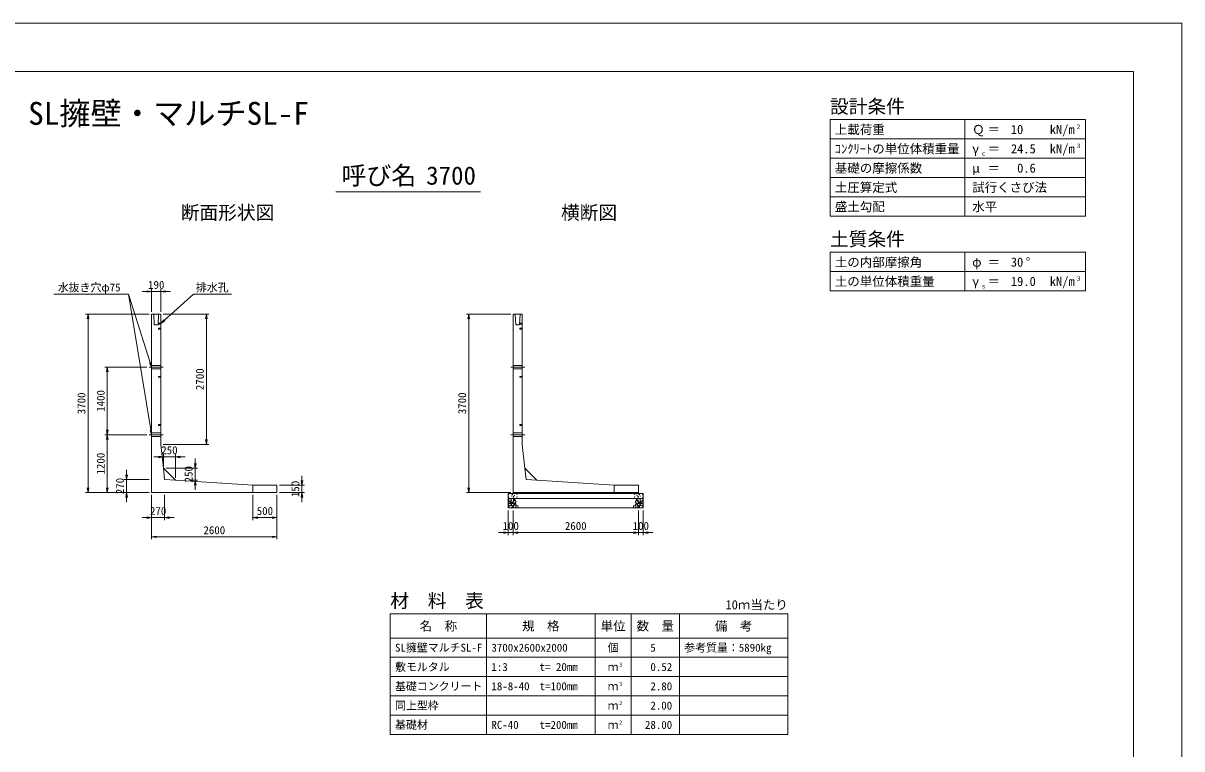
# Model space of a CAD drawing. Units: millimetres at full size, sheet at 1:50. Extents: x 70280 to 112330, y -109759 to -80059.
# Drawn here: x 88289 to 112330, y -95106 to -80059 of the extents above; entities that cross this region are included whole.
import ezdxf
from ezdxf.enums import TextEntityAlignment as Align

# ---------------------------------------------------------------- set-up
doc = ezdxf.new("R2010")
doc.units = ezdxf.units.MM
doc.header["$LTSCALE"] = 50
doc.linetypes.add('CHAIN', pattern=[18.5, 12, -1.5, 3.5, -1.5])
doc.linetypes.add('DASHED_SPACED', pattern=[12, 6, -6])
for name, color, linetype, lineweight in [('D-BMK', 2, 'CHAIN', 13), ('D-DCR-HCHn', 4, 'Continuous', 9), ('D-MTR-FRAM', 7, 'Continuous', 13), ('D-MTR-LINE', 7, 'Continuous', 13), ('D-STR-DIM', 7, 'Continuous', 9), ('D-STR-STRn', 1, 'Continuous', 13), ('D-STR-TXT', 7, 'Continuous', 9), ('D-TTL', 2, 'Continuous', 13), ('D-TTL-FRAM', 2, 'Continuous', 13), ('D-TTL-LINE', 7, 'Continuous', 18), ('D-TTL-TXT', 7, 'Continuous', 13)]:
    doc.layers.add(name, color=color, linetype=linetype, lineweight=lineweight)
doc.layers.add('D-MTR', color=7, linetype='Continuous')
doc.layers.add('D-MTR-TXT', color=7, linetype='Continuous')
doc.styles.add('ＭＳ ゴシック', font='')
doc.styles.get('ＭＳ ゴシック').set_extended_font_data('MS Gothic')

# ---------------------------------------------------------------- blocks, each defined once
blk = doc.blocks.new('open_arrow')
at = {"color": 0, "linetype": 'Continuous', "lineweight": -2}
blk.add_lwpolyline([(7.5, 1.25), (0, 0), (7.5, -1.25)], dxfattribs=at)

msp = doc.modelspace()

# ---------------------------------------------------------------- linework, layer by layer
at = {"layer": 'D-BMK'}
for p, q in [((90905.11, -87192.06), (91195.11, -87192.06)), ((98405.11, -87192.06), (98695.11, -87192.06)), ((90905.11, -88592.06), (91195.11, -88592.06)), ((98405.11, -88592.06), (98695.11, -88592.06))]:
    msp.add_line(p, q, dxfattribs=at)
at = {"layer": 'D-DCR-HCHn'}
for points in [[(98362.39, -89978.25), (98355.46, -89999.06), (98364.7, -90012.92), (98387.82, -90015.24), (98403.6, -90008.46), (98397.06, -89992.12), (98401.69, -89982.88), (98392.44, -89973.63), (98378.57, -89969.01)], [(98406.27, -90055.05), (98423.39, -90029.37), (98421.25, -90022.95), (98397.7, -90016.53), (98376.3, -90018.67), (98361.32, -90031.51), (98359.18, -90046.49), (98361.32, -90061.47), (98378.44, -90065.75)], [(98414.83, -90108.56), (98429.81, -90102.14), (98434.09, -90080.73), (98425.53, -90065.75), (98410.55, -90061.47), (98391.28, -90063.61), (98369.88, -90072.17), (98359.18, -90085.02), (98359.18, -90100), (98365.6, -90108.56), (98391.28, -90106.42)], [(98406.31, -89920.47), (98385.51, -89915.84), (98367.01, -89925.09), (98364.7, -89945.89), (98369.32, -89962.07), (98392.44, -89969.01), (98408.62, -89969.01), (98415.55, -89957.45), (98415.55, -89932.02)], [(98424.8, -89918.16), (98417.87, -89938.96), (98420.18, -89962.07), (98404, -89987.5), (98424.8, -89999.06), (98447.91, -89987.5), (98461.78, -89969.01), (98466.41, -89938.96), (98461.78, -89922.78), (98447.91, -89915.84)], [(98429.42, -89999.06), (98417.87, -90008.3), (98422.49, -90015.24), (98438.67, -90015.24), (98445.6, -90012.92), (98450.23, -90003.68), (98443.29, -89996.74)], [(98466.19, -90055.05), (98476.89, -90029.37), (98468.33, -90018.67), (98442.65, -90018.67), (98431.95, -90022.95), (98421.25, -90037.93), (98421.25, -90050.77), (98431.95, -90067.89), (98444.79, -90070.03)], [(98461.91, -90102.14), (98461.91, -90076.45), (98451.21, -90070.03), (98440.51, -90076.45), (98438.37, -90091.44), (98440.51, -90104.28), (98455.49, -90108.56)], [(98464.09, -89973.63), (98452.54, -90001.37), (98461.78, -90012.92), (98489.52, -90012.92), (98501.08, -90008.3), (98512.64, -89992.12), (98512.64, -89978.25), (98501.08, -89959.76), (98487.21, -89957.45)], [(98502.58, -90106.42), (98509, -90087.16), (98506.86, -90065.75), (98521.84, -90042.21), (98502.58, -90031.51), (98481.17, -90042.21), (98468.33, -90059.33), (98464.05, -90087.16), (98468.33, -90102.14), (98481.17, -90108.56)], [(98468.72, -89922.78), (98468.72, -89950.52), (98480.27, -89957.45), (98491.83, -89950.52), (98494.14, -89934.34), (98491.83, -89920.47), (98475.65, -89915.84)], [(98498.3, -90031.51), (98509, -90022.95), (98504.72, -90016.53), (98489.73, -90016.53), (98483.31, -90018.67), (98479.03, -90027.23), (98485.45, -90033.65)], [(98519.7, -90104.28), (98538.96, -90108.56), (98556.08, -90100), (98558.22, -90080.73), (98553.94, -90065.75), (98532.54, -90059.33), (98517.56, -90059.33), (98511.14, -90070.03), (98511.14, -90093.58)], [(100990.52, -90104.28), (100971.26, -90108.56), (100954.14, -90100), (100952, -90080.73), (100956.28, -90065.75), (100977.68, -90059.33), (100992.66, -90059.33), (100999.08, -90070.03), (100999.08, -90093.58)], [(101007.64, -90106.42), (101001.22, -90087.16), (101003.36, -90065.75), (100988.38, -90042.21), (101007.64, -90031.51), (101029.05, -90042.21), (101041.89, -90059.33), (101046.17, -90087.16), (101041.89, -90102.14), (101029.05, -90108.56)], [(101046.13, -89973.63), (101057.68, -90001.37), (101048.44, -90012.92), (101020.7, -90012.92), (101009.14, -90008.3), (100997.58, -89992.12), (100997.58, -89978.25), (101009.14, -89959.76), (101023.01, -89957.45)], [(101011.92, -90031.51), (101001.22, -90022.95), (101005.5, -90016.53), (101020.49, -90016.53), (101026.91, -90018.67), (101031.19, -90027.23), (101024.77, -90033.65)], [(101041.5, -89922.78), (101041.5, -89950.52), (101029.95, -89957.45), (101018.39, -89950.52), (101016.08, -89934.34), (101018.39, -89920.47), (101034.57, -89915.84)], [(101044.03, -90055.05), (101033.33, -90029.37), (101041.89, -90018.67), (101067.57, -90018.67), (101078.27, -90022.95), (101088.97, -90037.93), (101088.97, -90050.77), (101078.27, -90067.89), (101065.43, -90070.03)], [(101085.42, -89918.16), (101092.35, -89938.96), (101090.04, -89962.07), (101106.22, -89987.5), (101085.42, -89999.06), (101062.31, -89987.5), (101048.44, -89969.01), (101043.81, -89938.96), (101048.44, -89922.78), (101062.31, -89915.84)], [(101048.31, -90102.14), (101048.31, -90076.45), (101059.01, -90070.03), (101069.71, -90076.45), (101071.85, -90091.44), (101069.71, -90104.28), (101054.73, -90108.56)], [(101080.8, -89999.06), (101092.35, -90008.3), (101087.73, -90015.24), (101071.55, -90015.24), (101064.62, -90012.92), (101059.99, -90003.68), (101066.93, -89996.74)], [(101095.39, -90108.56), (101080.41, -90102.14), (101076.13, -90080.73), (101084.69, -90065.75), (101099.67, -90061.47), (101118.94, -90063.61), (101140.34, -90072.17), (101151.04, -90085.02), (101151.04, -90100), (101144.62, -90108.56), (101118.94, -90106.42)], [(101103.95, -90055.05), (101086.83, -90029.37), (101088.97, -90022.95), (101112.52, -90016.53), (101133.92, -90018.67), (101148.9, -90031.51), (101151.04, -90046.49), (101148.9, -90061.47), (101131.78, -90065.75)], [(101103.91, -89920.47), (101124.71, -89915.84), (101143.21, -89925.09), (101145.52, -89945.89), (101140.9, -89962.07), (101117.78, -89969.01), (101101.6, -89969.01), (101094.67, -89957.45), (101094.67, -89932.02)], [(101147.83, -89978.25), (101154.76, -89999.06), (101145.52, -90012.92), (101122.4, -90015.24), (101106.62, -90008.46), (101113.16, -89992.12), (101108.53, -89982.88), (101117.78, -89973.63), (101131.65, -89969.01)]]:
    msp.add_lwpolyline(points, close=True, dxfattribs=at)
for centre, radius in [((98365.84, -89834.63), 3), ((98366.98, -89888.14), 3), ((98417.4, -89866.3), 3), ((98438.45, -89834.63), 7.5), ((98461.77, -89882.09), 7.5), ((98482.82, -89850.42), 3), ((98533.24, -89828.58), 3), ((98534.38, -89882.09), 3), ((100975.84, -89882.09), 3), ((100976.98, -89828.58), 3), ((101027.4, -89850.42), 3), ((101048.45, -89882.09), 7.5), ((101071.77, -89834.63), 7.5), ((101092.82, -89866.3), 3), ((101143.24, -89888.14), 3), ((101144.38, -89834.63), 3)]:
    msp.add_circle(centre, radius, dxfattribs=at)
at = {"layer": 'D-MTR-FRAM'}
for p, q in [((95905.11, -92308.73), (104155.11, -92308.73)), ((95905.11, -92308.73), (95905.11, -94808.73)), ((104155.11, -92308.73), (104155.11, -94808.73)), ((95905.11, -94808.73), (104155.11, -94808.73))]:
    msp.add_line(p, q, dxfattribs=at)
at = {"layer": 'D-MTR-LINE'}
for p, q in [((97905.11, -92308.73), (97905.11, -94808.73)), ((100155.11, -92308.73), (100155.11, -94808.73)), ((100905.11, -92308.73), (100905.11, -94808.73)), ((101905.11, -92308.73), (101905.11, -94808.73)), ((95905.11, -92808.73), (104155.11, -92808.73)), ((95905.11, -93208.73), (104155.11, -93208.73)), ((95905.11, -93608.73), (104155.11, -93608.73)), ((95905.11, -94008.73), (104155.11, -94008.73)), ((95905.11, -94408.73), (104155.11, -94408.73))]:
    msp.add_line(p, q, dxfattribs=at)
at = {"layer": 'D-STR-DIM'}
for p, q in [((90955.11, -86042.06), (90955.11, -85572.06)), ((91145.11, -86042.06), (91145.11, -85572.06)), ((90755.11, -85622.06), (91345.11, -85622.06)), ((90905.11, -86092.06), (89585.11, -86092.06)), ((89635.11, -89792.06), (89635.11, -86092.06)), ((91195.11, -86092.06), (92141.58, -86092.06)), ((92091.58, -88792.06), (92091.58, -86092.06)), ((98405.11, -86092.06), (97485.11, -86092.06)), ((97535.11, -89792.06), (97535.11, -86092.06)), ((90855.11, -87192.06), (89985.11, -87192.06)), ((90035.11, -88592.06), (90035.11, -87192.06)), ((90855.11, -88592.06), (89985.11, -88592.06)), ((90855.11, -88592.06), (89985.11, -88592.06)), ((90035.11, -89792.06), (90035.11, -88592.06)), ((91195.11, -88792.06), (92141.58, -88792.06)), ((90999.32, -89051.76), (91649.32, -89051.76)), ((91199.32, -89236.76), (91199.32, -89001.76)), ((91449.32, -89486.76), (91449.32, -89001.76)), ((91859.32, -89736.76), (91859.32, -89086.76)), ((90435.11, -89992.06), (90435.11, -89322.06)), ((91249.32, -89286.76), (91909.32, -89286.76)), ((90905.11, -89522.06), (90385.11, -89522.06)), ((91749.32, -89536.76), (91909.32, -89536.76)), ((93605.11, -89642.06), (94123.55, -89642.06)), ((94073.55, -89442.06), (94073.55, -89992.06)), ((90905.11, -89792.06), (89585.11, -89792.06)), ((90905.11, -89792.06), (89985.11, -89792.06)), ((90905.11, -89792.06), (90385.11, -89792.06)), ((90955.11, -89842.06), (90955.11, -90759.88)), ((90955.11, -89842.06), (90955.11, -90362.06)), ((91225.11, -89842.06), (91225.11, -90362.06)), ((93055.11, -89842.06), (93055.11, -90362.06)), ((93555.11, -89842.06), (93555.11, -90759.88)), ((93555.11, -89842.06), (93555.11, -90362.06)), ((93605.11, -89792.06), (94123.55, -89792.06)), ((98405.11, -89792.06), (97485.11, -89792.06)), ((90755.11, -90312.06), (91425.11, -90312.06)), ((93055.11, -90312.06), (93555.11, -90312.06)), ((98355.11, -90162.06), (98355.11, -90672.06)), ((98455.11, -90162.06), (98455.11, -90672.06)), ((98455.11, -90162.06), (98455.11, -90672.06)), ((101055.11, -90162.06), (101055.11, -90672.06)), ((101055.11, -90162.06), (101055.11, -90672.06)), ((101155.11, -90162.06), (101155.11, -90672.06)), ((98655.11, -90622.06), (98155.11, -90622.06)), ((98455.11, -90622.06), (101055.11, -90622.06)), ((100855.11, -90622.06), (101355.11, -90622.06)), ((93555.11, -90709.88), (90955.11, -90709.88))]:
    msp.add_line(p, q, dxfattribs=at)
for points in [[(90955.11, -88592.06), (90938.85, -88493.39), (90475.11, -85679.85)], [(90955.11, -87192.06), (90924.86, -87096.75), (90475.11, -85679.85)], [(91145.11, -86287.06), (91219.45, -86220.18), (91820.11, -85679.85)]]:
    msp.add_lwpolyline(points, dxfattribs=at)
at = {"layer": 'D-STR-STRn'}
for p, q in [((90955.11, -89792.06), (90955.11, -86092.06)), ((90955.11, -86092.06), (91145.11, -86092.06)), ((91145.11, -86092.06), (91145.11, -88792.06)), ((98455.11, -89792.06), (98455.11, -86092.06)), ((98455.11, -86092.06), (98645.11, -86092.06)), ((98645.11, -86092.06), (98645.11, -88792.06)), ((91145.11, -88792.06), (91199.32, -89286.76)), ((98645.11, -88792.06), (98699.32, -89286.76)), ((91449.32, -89536.76), (91199.32, -89286.76)), ((98949.32, -89536.76), (98699.32, -89286.76)), ((93055.11, -89642.06), (91449.32, -89536.76)), ((93055.11, -89642.06), (93555.11, -89642.06)), ((93055.11, -89642.06), (93055.11, -89792.06)), ((93555.11, -89792.06), (93555.11, -89642.06)), ((100555.11, -89642.06), (98949.32, -89536.76)), ((100555.11, -89642.06), (101055.11, -89642.06)), ((100555.11, -89642.06), (100555.11, -89792.06)), ((101055.11, -89792.06), (101055.11, -89642.06)), ((90955.11, -89792.06), (93555.11, -89792.06)), ((90955.11, -89792.06), (93055.11, -89792.06)), ((98355.11, -90112.06), (98355.11, -89812.06)), ((98355.11, -89812.06), (101155.11, -89812.06)), ((98355.11, -89912.06), (101155.11, -89912.06)), ((98455.11, -89792.06), (98455.11, -89812.06)), ((98455.11, -89792.06), (101055.11, -89792.06)), ((101055.11, -89792.06), (101055.11, -89812.06)), ((101155.11, -89812.06), (101155.11, -90112.06)), ((98355.11, -90112.06), (101155.11, -90112.06))]:
    msp.add_line(p, q, dxfattribs=at)
at = {"layer": 'D-STR-STRn', "linetype": 'DASHED_SPACED'}
for p, q in [((91010.11, -86317.06), (91000.11, -86092.06)), ((91100.11, -86092.06), (91090.11, -86317.06)), ((91091, -86297.06), (91145.11, -86297.06)), ((91091.89, -86277.06), (91145.11, -86277.06)), ((98510.11, -86317.06), (98500.11, -86092.06)), ((98600.11, -86092.06), (98590.11, -86317.06)), ((98591, -86297.06), (98645.11, -86297.06)), ((98591.89, -86277.06), (98645.11, -86277.06)), ((91090.11, -86317.06), (91010.11, -86317.06)), ((98590.11, -86317.06), (98510.11, -86317.06)), ((91145.11, -87154.56), (90955.11, -87154.56)), ((91145.11, -87229.56), (90955.11, -87229.56)), ((98645.11, -87154.56), (98455.11, -87154.56)), ((98645.11, -87229.56), (98455.11, -87229.56)), ((91145.11, -88554.56), (90955.11, -88554.56)), ((91145.11, -88629.56), (90955.11, -88629.56)), ((98645.11, -88554.56), (98455.11, -88554.56)), ((98645.11, -88629.56), (98455.11, -88629.56))]:
    msp.add_line(p, q, dxfattribs=at)
at = {"layer": 'D-STR-STRn', "color": 2, "linetype": 'DASHED_SPACED'}
for p, q in [((91225.11, -89522.06), (91199.32, -89286.76)), ((98725.11, -89522.06), (98699.32, -89286.76)), ((91225.11, -89522.06), (91449.32, -89536.76)), ((98725.11, -89522.06), (98949.32, -89536.76))]:
    msp.add_line(p, q, dxfattribs=at)
at = {"layer": 'D-STR-STRn', "linetype": 'DASHED_SPACED'}
for points in [[(91145.11, -86382.56), (91095.11, -86382.56), (91095.11, -86401.56), (91145.11, -86401.56)], [(98645.11, -86382.56), (98595.11, -86382.56), (98595.11, -86401.56), (98645.11, -86401.56)], [(91145.11, -87382.56), (91095.11, -87382.56), (91095.11, -87401.56), (91145.11, -87401.56)], [(98645.11, -87382.56), (98595.11, -87382.56), (98595.11, -87401.56), (98645.11, -87401.56)], [(91145.11, -88382.56), (91095.11, -88382.56), (91095.11, -88401.56), (91145.11, -88401.56)], [(98645.11, -88382.56), (98595.11, -88382.56), (98595.11, -88401.56), (98645.11, -88401.56)]]:
    msp.add_lwpolyline(points, dxfattribs=at)
at = {"layer": 'D-STR-TXT'}
for p, q in [((90475.11, -85679.85), (88922.93, -85679.85)), ((91820.11, -85679.85), (92612.28, -85679.85))]:
    msp.add_line(p, q, dxfattribs=at)
at = {"layer": 'D-TTL'}
for points in [[(70280.11, -109758.73), (112330.11, -109758.73), (112330.11, -80058.73), (70280.11, -80058.73)], [(71280.11, -108758.73), (111330.11, -108758.73), (111330.11, -81058.73), (71280.11, -81058.73)]]:
    msp.add_lwpolyline(points, close=True, dxfattribs=at)
at = {"layer": 'D-TTL-FRAM'}
for p, q in [((110330.11, -82058.73), (105030.11, -82058.73)), ((105030.11, -82058.73), (105030.11, -84058.73)), ((110330.11, -82058.73), (110330.11, -84058.73)), ((110330.11, -84058.73), (105030.11, -84058.73)), ((110330.11, -84808.73), (105030.11, -84808.73)), ((105030.11, -84808.73), (105030.11, -85608.73)), ((110330.11, -84808.73), (110330.11, -85608.73)), ((110330.11, -85608.73), (105030.11, -85608.73))]:
    msp.add_line(p, q, dxfattribs=at)
at = {"layer": 'D-TTL-LINE'}
for p, q in [((107830.11, -82058.73), (107830.11, -84058.73)), ((110330.11, -82458.73), (105030.11, -82458.73)), ((110330.11, -82858.73), (105030.11, -82858.73)), ((110330.11, -83258.73), (105030.11, -83258.73)), ((110330.11, -83658.73), (105030.11, -83658.73)), ((107830.11, -84808.73), (107830.11, -85608.73)), ((110330.11, -85208.73), (105030.11, -85208.73))]:
    msp.add_line(p, q, dxfattribs=at)
at = {"layer": 'D-TTL-TXT'}
msp.add_line((94780.11, -83558.73), (97780.11, -83558.73), dxfattribs=at)

# ---------------------------------------------------------------- block references
at = {"layer": 'D-STR-DIM', "xscale": 13.3, "yscale": 13.3}
for p, rotation in [((90955.11, -85622.06), 180), ((89635.11, -86092.06), 270), ((91145.11, -86287.06), 42), ((92091.58, -86092.06), 270), ((97535.11, -86092.06), 270), ((90035.11, -87192.06), 270), ((90955.11, -87192.06), 107.6), ((90035.11, -88592.06), 90), ((90035.11, -88592.06), 270), ((90955.11, -88592.06), 99.4), ((92091.58, -88792.06), 90), ((91199.32, -89051.76), 180), ((91859.32, -89286.76), 90), ((90435.11, -89522.06), 90), ((91859.32, -89536.76), 270), ((94073.55, -89642.06), 90), ((89635.11, -89792.06), 90), ((90035.11, -89792.06), 90), ((90435.11, -89792.06), 270), ((94073.55, -89792.06), 270), ((97535.11, -89792.06), 90), ((90955.11, -90312.06), 180), ((93555.11, -90312.06), 180), ((98355.11, -90622.06), 180), ((101055.11, -90622.06), 180), ((101055.11, -90622.06), 180), ((93555.11, -90709.88), 180)]:
    msp.add_blockref('open_arrow', p, dxfattribs=dict(at, rotation=rotation))
for p in [(91145.11, -85622.06), (91449.32, -89051.76), (91225.11, -90312.06), (93055.11, -90312.06), (98455.11, -90622.06), (98455.11, -90622.06), (101155.11, -90622.06), (90955.11, -90709.88)]:
    msp.add_blockref('open_arrow', p, dxfattribs=at)

# ---------------------------------------------------------------- texts
at = {"layer": 'D-MTR', "style": 'ＭＳ ゴシック'}
msp.add_text('材\u3000料\u3000表', height=284.8, dxfattribs=at).set_placement((95905.11, -92263.35), align=Align.BOTTOM_LEFT)
msp.add_text('10ｍ当たり', height=189.9, dxfattribs=at).set_placement((104155.11, -92270.14), align=Align.BOTTOM_RIGHT)
at = {"layer": 'D-MTR-TXT', "style": 'ＭＳ ゴシック'}
for s, height, p in [('名\u3000称', 189.9, (96905.11, -92558.73)), ('規\u3000格', 189.9, (99030.11, -92558.73)), ('単位', 189.9, (100530.11, -92558.73)), ('数\u3000量', 189.9, (101405.11, -92558.73)), ('備\u3000考', 189.9, (103030.11, -92558.73)), ('個', 166.1, (100530.11, -93008.73)), ('ｍ', 166.1, (100530.11, -93408.73)), ('ｍ', 166.1, (100530.11, -93808.73)), ('ｍ', 166.1, (100530.11, -94208.73)), ('ｍ', 166.1, (100530.11, -94608.73))]:
    msp.add_text(s, height=height, dxfattribs=at).set_placement(p, align=Align.MIDDLE_CENTER)
for s, p in [('SL擁壁マルチSL-F', (96005.11, -93008.73)), ('3700x2600x2000', (98005.11, -93008.73)), ('参考質量：5890kg', (102005.11, -93008.73)), ('敷モルタル', (96005.11, -93408.73)), ('1:3', (98005.11, -93408.73)), ('t= 20mm', (99005.11, -93408.73)), ('基礎コンクリート', (96005.11, -93808.73)), ('18-8-40', (98005.11, -93808.73)), ('t=100mm', (99005.11, -93808.73)), ('同上型枠', (96005.11, -94208.73)), ('基礎材', (96005.11, -94608.73)), ('RC-40', (98005.11, -94608.73)), ('t=200mm', (99005.11, -94608.73))]:
    msp.add_text(s, height=166.1, dxfattribs=at).set_placement(p, align=Align.MIDDLE_LEFT)
for s, p in [('5', (101413.99, -93008.73)), ('0.52', (101755.11, -93408.73)), ('2.80', (101755.11, -93808.73)), ('2.00', (101755.11, -94208.73)), ('28.00', (101755.11, -94608.73))]:
    msp.add_text(s, height=166.1, dxfattribs=at).set_placement(p, align=Align.MIDDLE_RIGHT)
for s, p in [('3', (100655.11, -93424.66)), ('3', (100655.11, -93824.66)), ('2', (100655.11, -94224.66)), ('2', (100655.11, -94624.66))]:
    msp.add_text(s, height=83.07, dxfattribs=at).set_placement(p, align=Align.BOTTOM_LEFT)
at = {"layer": 'D-STR-DIM', "style": 'ＭＳ ゴシック'}
for s, p in [('190', (91050.11, -85484.56)), ('250', (91324.32, -88914.26)), ('270', (91090.11, -90174.56)), ('500', (93305.11, -90174.56)), ('2600', (92255.11, -90572.38)), ('100', (98405.11, -90484.56)), ('2600', (99755.11, -90484.56)), ('100', (101105.11, -90484.56))]:
    msp.add_text(s, height=166.1, dxfattribs=at).set_placement(p, align=Align.MIDDLE_CENTER)
for s, p in [('2700', (91954.08, -87442.06)), ('3700', (89497.61, -87942.06)), ('1400', (89897.61, -87892.06)), ('3700', (97397.61, -87942.06)), ('1200', (89897.61, -89192.06)), ('250', (91721.82, -89411.76)), ('270', (90297.61, -89657.06)), ('150', (93936.05, -89717.06))]:
    msp.add_text(s, height=166.1, rotation=90, dxfattribs=at).set_placement(p, align=Align.MIDDLE_CENTER)
at = {"layer": 'D-STR-TXT', "style": 'ＭＳ ゴシック'}
for s, p in [('水抜き穴φ75', (89006.09, -85671.71)), ('排水孔', (91872.9, -85671.71))]:
    msp.add_text(s, height=166.1, dxfattribs=at).set_placement(p, align=Align.BOTTOM_LEFT)
at = {"layer": 'D-TTL-TXT', "style": 'ＭＳ ゴシック'}
for s, height, p in [('SL擁壁・マルチSL-F', 474.7, (91305.11, -82308.73)), ('呼び名', 379.8, (95667.61, -83521.23)), ('3700', 379.8, (97167.61, -83521.23)), ('断面形状図', 284.8, (92530.11, -84213.35)), ('横断図', 284.8, (100030.11, -84213.35))]:
    msp.add_text(s, height=height, dxfattribs=at).set_placement(p, align=Align.BOTTOM_CENTER)
for s, height, p in [('設計条件', 284.8, (105030.11, -82013.35)), ('上載荷重', 189.9, (105130.11, -82415.14)), ('Ｑ', 189.9, (107980.11, -82415.14)), ('kN/m', 189.9, (109590.11, -82415.14)), ('2', 94.94, (110150.11, -82276.94)), ('＝', 189.9, (108300.11, -82415.14)), ('ｺﾝｸﾘｰﾄの単位体積重量', 189.9, (105130.11, -82815.14)), ('γ', 189.9, (107980.11, -82815.14)), ('＝', 189.9, (108300.11, -82815.14)), ('kN/m', 189.9, (109590.11, -82815.14)), ('3', 94.94, (110150.11, -82676.94)), ('基礎の摩擦係数', 189.9, (105130.11, -83215.14)), ('c', 94.94, (108180.11, -82836.94)), ('μ', 189.9, (107980.11, -83215.14)), ('＝', 189.9, (108300.11, -83215.14)), ('土圧算定式', 189.9, (105130.11, -83615.14)), ('試行くさび法', 189.9, (107980.11, -83615.14)), ('盛土勾配', 189.9, (105130.11, -84015.14)), ('水平', 189.9, (107980.11, -84015.14)), ('土質条件', 284.8, (105030.11, -84763.35)), ('土の内部摩擦角', 189.9, (105130.11, -85165.14)), ('φ', 189.9, (107980.11, -85165.14)), ('＝', 189.9, (108300.11, -85165.14)), ('°', 189.9, (109090.11, -85165.14)), ('土の単位体積重量', 189.9, (105130.11, -85565.14)), ('kN/m', 189.9, (109590.11, -85565.14)), ('3', 94.94, (110150.11, -85426.94)), ('γ', 189.9, (107980.11, -85565.14)), ('s', 94.94, (108180.11, -85586.94)), ('＝', 189.9, (108300.11, -85565.14))]:
    msp.add_text(s, height=height, dxfattribs=at).set_placement(p, align=Align.BOTTOM_LEFT)
for s, p in [('10', (109040.11, -82415.14)), ('24.5', (109300.11, -82815.14)), ('0.6', (109300.11, -83215.14)), ('30', (109040.11, -85165.14)), ('19.0', (109300.11, -85565.14))]:
    msp.add_text(s, height=189.9, dxfattribs=at).set_placement(p, align=Align.BOTTOM_RIGHT)

doc.saveas('drawing.dxf')
